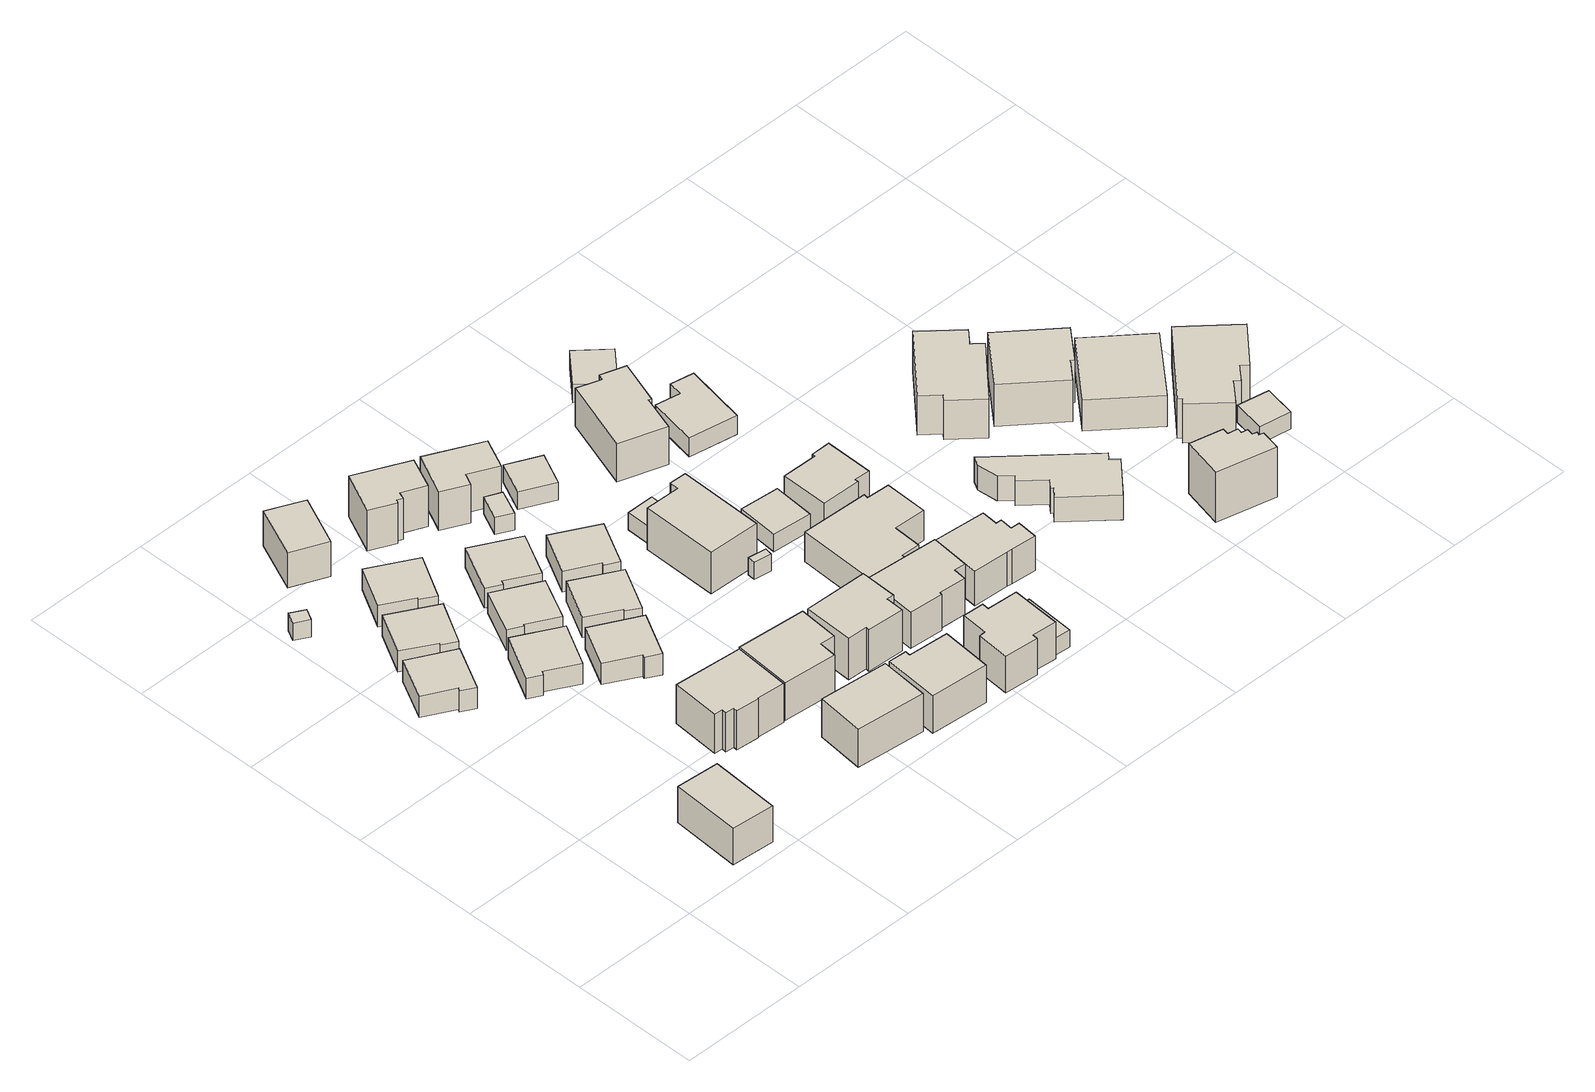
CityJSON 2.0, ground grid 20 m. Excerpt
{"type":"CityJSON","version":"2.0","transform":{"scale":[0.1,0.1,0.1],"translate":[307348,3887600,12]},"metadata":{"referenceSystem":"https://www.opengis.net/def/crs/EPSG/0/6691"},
"CityObjects":{
"building1":{"type":"Building","attributes":{"class":"3001","measuredHeight":2,"BuildingIDAttribute.prefecture":"22","BuildingIDAttribute.city":"22203","BuildingDetailAttribute.surveyYear":2015,"BuildingRiverFloodingRiskAttribute.description":"3","BuildingRiverFloodingRiskAttribute.rankOrg":"2","BuildingRiverFloodingRiskAttribute.depth":0.91,"BuildingRiverFloodingRiskAttribute.adminType":"1","BuildingRiverFloodingRiskAttribute.scale":"1","BuildingRiverFloodingRiskAttribute.duration":1.38},"geometry":[{"type":"Solid","lod":"1","boundaries":[[[[0,1,2,3]],[[2,4,5,3]],[[1,6,4,2]],[[0,7,6,1]],[[3,5,7,0]],[[4,6,7,5]]]]}]},
"building2":{"type":"Building","attributes":{"class":"3001","measuredHeight":2,"BuildingIDAttribute.prefecture":"22","BuildingIDAttribute.city":"22203","BuildingDetailAttribute.surveyYear":2015,"BuildingRiverFloodingRiskAttribute.description":"3","BuildingRiverFloodingRiskAttribute.rankOrg":"2","BuildingRiverFloodingRiskAttribute.depth":0.61,"BuildingRiverFloodingRiskAttribute.adminType":"1","BuildingRiverFloodingRiskAttribute.scale":"1","BuildingRiverFloodingRiskAttribute.duration":0.333},"geometry":[{"type":"Solid","lod":"1","boundaries":[[[[8,9,10,11,12,13]],[[12,14,15,13]],[[11,16,14,12]],[[10,17,16,11]],[[9,18,17,10]],[[8,19,18,9]],[[13,15,19,8]],[[14,16,17,18,19,15]]]]}]},
"building3":{"type":"Building","attributes":{"class":"3001","measuredHeight":2,"BuildingIDAttribute.prefecture":"22","BuildingIDAttribute.city":"22203","BuildingDetailAttribute.surveyYear":2015,"BuildingRiverFloodingRiskAttribute.description":"3","BuildingRiverFloodingRiskAttribute.rankOrg":"1","BuildingRiverFloodingRiskAttribute.depth":0.315,"BuildingRiverFloodingRiskAttribute.adminType":"1","BuildingRiverFloodingRiskAttribute.scale":"1","BuildingRiverFloodingRiskAttribute.duration":0.333},"geometry":[{"type":"Solid","lod":"1","boundaries":[[[[20,21,22,23]],[[22,24,25,23]],[[21,26,24,22]],[[20,27,26,21]],[[23,25,27,20]],[[24,26,27,25]]]]}]},
"building4":{"type":"Building","attributes":{"class":"3001","measuredHeight":2,"BuildingIDAttribute.prefecture":"22","BuildingIDAttribute.city":"22203","BuildingDetailAttribute.surveyYear":2015,"BuildingRiverFloodingRiskAttribute.description":"3","BuildingRiverFloodingRiskAttribute.rankOrg":"2","BuildingRiverFloodingRiskAttribute.depth":0.726,"BuildingRiverFloodingRiskAttribute.adminType":"1","BuildingRiverFloodingRiskAttribute.scale":"1","BuildingRiverFloodingRiskAttribute.duration":0.333},"geometry":[{"type":"Solid","lod":"1","boundaries":[[[[28,29,30,31,32,33]],[[32,34,35,33]],[[31,36,34,32]],[[30,37,36,31]],[[29,38,37,30]],[[28,39,38,29]],[[33,35,39,28]],[[34,36,37,38,39,35]]]]}]},
"building5":{"type":"Building","attributes":{"class":"3001","measuredHeight":2,"BuildingIDAttribute.prefecture":"22","BuildingIDAttribute.city":"22203","BuildingDetailAttribute.surveyYear":2015,"BuildingRiverFloodingRiskAttribute.description":"3","BuildingRiverFloodingRiskAttribute.rankOrg":"2","BuildingRiverFloodingRiskAttribute.depth":0.601,"BuildingRiverFloodingRiskAttribute.adminType":"1","BuildingRiverFloodingRiskAttribute.scale":"1","BuildingRiverFloodingRiskAttribute.duration":0.6},"geometry":[{"type":"Solid","lod":"1","boundaries":[[[[40,41,42,43,44,45]],[[44,46,47,45]],[[43,48,46,44]],[[42,49,48,43]],[[41,50,49,42]],[[40,51,50,41]],[[45,47,51,40]],[[46,48,49,50,51,47]]]]}]},
"building6":{"type":"Building","attributes":{"class":"3001","measuredHeight":2,"BuildingIDAttribute.prefecture":"22","BuildingIDAttribute.city":"22203","BuildingDetailAttribute.surveyYear":2015,"BuildingRiverFloodingRiskAttribute.description":"3","BuildingRiverFloodingRiskAttribute.rankOrg":"2","BuildingRiverFloodingRiskAttribute.depth":0.845,"BuildingRiverFloodingRiskAttribute.adminType":"1","BuildingRiverFloodingRiskAttribute.scale":"1","BuildingRiverFloodingRiskAttribute.duration":1.18},"geometry":[{"type":"Solid","lod":"1","boundaries":[[[[52,53,54,55,56,57]],[[56,58,59,57]],[[55,60,58,56]],[[54,61,60,55]],[[53,62,61,54]],[[52,63,62,53]],[[57,59,63,52]],[[58,60,61,62,63,59]]]]}]},
"building7":{"type":"Building","attributes":{"class":"3001","measuredHeight":2,"BuildingIDAttribute.prefecture":"22","BuildingIDAttribute.city":"22203","BuildingDetailAttribute.surveyYear":2015,"BuildingRiverFloodingRiskAttribute.description":"3","BuildingRiverFloodingRiskAttribute.rankOrg":"2","BuildingRiverFloodingRiskAttribute.depth":0.732,"BuildingRiverFloodingRiskAttribute.adminType":"1","BuildingRiverFloodingRiskAttribute.scale":"1","BuildingRiverFloodingRiskAttribute.duration":1.3},"geometry":[{"type":"Solid","lod":"1","boundaries":[[[[64,65,66,67,68,69,70,71,72,73]],[[72,74,75,73]],[[71,76,74,72]],[[70,77,76,71]],[[69,78,77,70]],[[68,79,78,69]],[[67,80,79,68]],[[66,81,80,67]],[[65,82,81,66]],[[64,83,82,65]],[[73,75,83,64]],[[74,76,77,78,79,80,81,82,83,75]]]]}]},
"building8":{"type":"Building","attributes":{"class":"3001","measuredHeight":2,"BuildingIDAttribute.prefecture":"22","BuildingIDAttribute.city":"22203","BuildingDetailAttribute.surveyYear":2015,"BuildingRiverFloodingRiskAttribute.description":"3","BuildingRiverFloodingRiskAttribute.rankOrg":"1","BuildingRiverFloodingRiskAttribute.depth":0.357,"BuildingRiverFloodingRiskAttribute.adminType":"1","BuildingRiverFloodingRiskAttribute.scale":"1","BuildingRiverFloodingRiskAttribute.duration":0},"geometry":[{"type":"Solid","lod":"1","boundaries":[[[[84,85,86,87]],[[86,88,89,87]],[[85,90,88,86]],[[84,91,90,85]],[[87,89,91,84]],[[88,90,91,89]]]]}]},
"building9":{"type":"Building","attributes":{"class":"3001","measuredHeight":2,"BuildingIDAttribute.prefecture":"22","BuildingIDAttribute.city":"22203","BuildingDetailAttribute.surveyYear":2015,"BuildingRiverFloodingRiskAttribute.description":"3","BuildingRiverFloodingRiskAttribute.rankOrg":"2","BuildingRiverFloodingRiskAttribute.depth":0.665,"BuildingRiverFloodingRiskAttribute.adminType":"1","BuildingRiverFloodingRiskAttribute.scale":"1","BuildingRiverFloodingRiskAttribute.duration":1.18},"geometry":[{"type":"Solid","lod":"1","boundaries":[[[[92,93,94,95,96,97]],[[96,98,99,97]],[[95,100,98,96]],[[94,101,100,95]],[[93,102,101,94]],[[92,103,102,93]],[[97,99,103,92]],[[98,100,101,102,103,99]]]]}]},
"building10":{"type":"Building","attributes":{"class":"3001","measuredHeight":2,"BuildingIDAttribute.prefecture":"22","BuildingIDAttribute.city":"22203","BuildingDetailAttribute.surveyYear":2015,"BuildingRiverFloodingRiskAttribute.description":"3","BuildingRiverFloodingRiskAttribute.rankOrg":"2","BuildingRiverFloodingRiskAttribute.depth":0.627,"BuildingRiverFloodingRiskAttribute.adminType":"1","BuildingRiverFloodingRiskAttribute.scale":"1","BuildingRiverFloodingRiskAttribute.duration":0.6},"geometry":[{"type":"Solid","lod":"1","boundaries":[[[[104,105,106,107,108,109]],[[108,110,111,109]],[[107,112,110,108]],[[106,113,112,107]],[[105,114,113,106]],[[104,115,114,105]],[[109,111,115,104]],[[110,112,113,114,115,111]]]]}]},
"building11":{"type":"Building","attributes":{"class":"3001","measuredHeight":2,"BuildingIDAttribute.prefecture":"22","BuildingIDAttribute.city":"22203","BuildingDetailAttribute.surveyYear":2015,"BuildingRiverFloodingRiskAttribute.description":"3","BuildingRiverFloodingRiskAttribute.rankOrg":"2","BuildingRiverFloodingRiskAttribute.depth":0.818,"BuildingRiverFloodingRiskAttribute.adminType":"1","BuildingRiverFloodingRiskAttribute.scale":"1","BuildingRiverFloodingRiskAttribute.duration":1.3},"geometry":[{"type":"Solid","lod":"1","boundaries":[[[[116,117,118,119]],[[118,120,121,119]],[[117,122,120,118]],[[116,123,122,117]],[[119,121,123,116]],[[120,122,123,121]]]]}]},
"building12":{"type":"Building","attributes":{"class":"3001","measuredHeight":2,"BuildingIDAttribute.prefecture":"22","BuildingIDAttribute.city":"22203","BuildingDetailAttribute.surveyYear":2015,"BuildingRiverFloodingRiskAttribute.description":"3","BuildingRiverFloodingRiskAttribute.rankOrg":"2","BuildingRiverFloodingRiskAttribute.depth":0.832,"BuildingRiverFloodingRiskAttribute.adminType":"1","BuildingRiverFloodingRiskAttribute.scale":"1","BuildingRiverFloodingRiskAttribute.duration":1.18},"geometry":[{"type":"Solid","lod":"1","boundaries":[[[[124,125,126,127,128,129]],[[128,130,131,129]],[[127,132,130,128]],[[126,133,132,127]],[[125,134,133,126]],[[124,135,134,125]],[[129,131,135,124]],[[130,132,133,134,135,131]]]]}]},
"building13":{"type":"Building","attributes":{"class":"3001","measuredHeight":2,"BuildingIDAttribute.prefecture":"22","BuildingIDAttribute.city":"22203","BuildingDetailAttribute.surveyYear":2015,"BuildingRiverFloodingRiskAttribute.description":"3","BuildingRiverFloodingRiskAttribute.rankOrg":"2","BuildingRiverFloodingRiskAttribute.depth":0.847,"BuildingRiverFloodingRiskAttribute.adminType":"1","BuildingRiverFloodingRiskAttribute.scale":"1","BuildingRiverFloodingRiskAttribute.duration":1.3},"geometry":[{"type":"Solid","lod":"1","boundaries":[[[[136,137,138,139,140,141]],[[140,142,143,141]],[[139,144,142,140]],[[138,145,144,139]],[[137,146,145,138]],[[136,147,146,137]],[[141,143,147,136]],[[142,144,145,146,147,143]]]]}]},
"building14":{"type":"Building","attributes":{"class":"3001","measuredHeight":2,"BuildingIDAttribute.prefecture":"22","BuildingIDAttribute.city":"22203","BuildingDetailAttribute.surveyYear":2015,"BuildingRiverFloodingRiskAttribute.description":"3","BuildingRiverFloodingRiskAttribute.rankOrg":"2","BuildingRiverFloodingRiskAttribute.depth":0.609,"BuildingRiverFloodingRiskAttribute.adminType":"1","BuildingRiverFloodingRiskAttribute.scale":"1","BuildingRiverFloodingRiskAttribute.duration":0.6},"geometry":[{"type":"Solid","lod":"1","boundaries":[[[[148,149,150,151,152,153]],[[152,154,155,153]],[[151,156,154,152]],[[150,157,156,151]],[[149,158,157,150]],[[148,159,158,149]],[[153,155,159,148]],[[154,156,157,158,159,155]]]]}]},
"building15":{"type":"Building","attributes":{"class":"3001","measuredHeight":2,"BuildingIDAttribute.prefecture":"22","BuildingIDAttribute.city":"22203","BuildingDetailAttribute.surveyYear":2015,"BuildingRiverFloodingRiskAttribute.description":"3","BuildingRiverFloodingRiskAttribute.rankOrg":"1","BuildingRiverFloodingRiskAttribute.depth":0.153,"BuildingRiverFloodingRiskAttribute.adminType":"1","BuildingRiverFloodingRiskAttribute.scale":"1","BuildingRiverFloodingRiskAttribute.duration":0},"geometry":[{"type":"Solid","lod":"1","boundaries":[[[[160,161,162,163,164,165,166,167]],[[166,168,169,167]],[[165,170,168,166]],[[164,171,170,165]],[[163,172,171,164]],[[162,173,172,163]],[[161,174,173,162]],[[160,175,174,161]],[[167,169,175,160]],[[168,170,171,172,173,174,175,169]]]]}]},
"building16":{"type":"Building","attributes":{"class":"3001","measuredHeight":2,"BuildingIDAttribute.prefecture":"22","BuildingIDAttribute.city":"22203","BuildingDetailAttribute.surveyYear":2015,"BuildingRiverFloodingRiskAttribute.description":"3","BuildingRiverFloodingRiskAttribute.rankOrg":"2","BuildingRiverFloodingRiskAttribute.depth":0.84,"BuildingRiverFloodingRiskAttribute.adminType":"1","BuildingRiverFloodingRiskAttribute.scale":"1","BuildingRiverFloodingRiskAttribute.duration":1.05},"geometry":[{"type":"Solid","lod":"1","boundaries":[[[[176,177,178,179,180,181]],[[180,182,183,181]],[[179,184,182,180]],[[178,185,184,179]],[[177,186,185,178]],[[176,187,186,177]],[[181,183,187,176]],[[182,184,185,186,187,183]]]]}]},
"building17":{"type":"Building","attributes":{"class":"3001","measuredHeight":2,"BuildingIDAttribute.prefecture":"22","BuildingIDAttribute.city":"22203","BuildingDetailAttribute.surveyYear":2015,"BuildingRiverFloodingRiskAttribute.description":"3","BuildingRiverFloodingRiskAttribute.rankOrg":"2","BuildingRiverFloodingRiskAttribute.depth":0.722,"BuildingRiverFloodingRiskAttribute.adminType":"1","BuildingRiverFloodingRiskAttribute.scale":"1","BuildingRiverFloodingRiskAttribute.duration":1.18},"geometry":[{"type":"Solid","lod":"1","boundaries":[[[[188,189,190,191,192,193]],[[192,194,195,193]],[[191,196,194,192]],[[190,197,196,191]],[[189,198,197,190]],[[188,199,198,189]],[[193,195,199,188]],[[194,196,197,198,199,195]]]]}]},
"building18":{"type":"Building","attributes":{"class":"3003","measuredHeight":2,"BuildingIDAttribute.prefecture":"22","BuildingIDAttribute.city":"22203","BuildingDetailAttribute.surveyYear":2015,"BuildingRiverFloodingRiskAttribute.description":"3","BuildingRiverFloodingRiskAttribute.rankOrg":"2","BuildingRiverFloodingRiskAttribute.depth":0.638,"BuildingRiverFloodingRiskAttribute.adminType":"1","BuildingRiverFloodingRiskAttribute.scale":"1","BuildingRiverFloodingRiskAttribute.duration":1.18},"geometry":[{"type":"Solid","lod":"1","boundaries":[[[[200,201,202,203]],[[202,204,205,203]],[[201,206,204,202]],[[200,207,206,201]],[[203,205,207,200]],[[204,206,207,205]]]]}]},
"building19":{"type":"Building","attributes":{"class":"3001","measuredHeight":2,"BuildingIDAttribute.prefecture":"22","BuildingIDAttribute.city":"22203","BuildingDetailAttribute.surveyYear":2015,"BuildingRiverFloodingRiskAttribute.description":"3","BuildingRiverFloodingRiskAttribute.rankOrg":"2","BuildingRiverFloodingRiskAttribute.depth":0.882,"BuildingRiverFloodingRiskAttribute.adminType":"1","BuildingRiverFloodingRiskAttribute.scale":"1","BuildingRiverFloodingRiskAttribute.duration":1.05},"geometry":[{"type":"Solid","lod":"1","boundaries":[[[[208,209,210,211,212,213,214,215]],[[214,216,217,215]],[[213,218,216,214]],[[212,219,218,213]],[[211,220,219,212]],[[210,221,220,211]],[[209,222,221,210]],[[208,223,222,209]],[[215,217,223,208]],[[216,218,219,220,221,222,223,217]]]]}]},
"building20":{"type":"Building","attributes":{"class":"3001","measuredHeight":2,"BuildingIDAttribute.prefecture":"22","BuildingIDAttribute.city":"22203","BuildingDetailAttribute.surveyYear":2015,"BuildingRiverFloodingRiskAttribute.description":"3","BuildingRiverFloodingRiskAttribute.rankOrg":"1","BuildingRiverFloodingRiskAttribute.depth":0.107,"BuildingRiverFloodingRiskAttribute.adminType":"1","BuildingRiverFloodingRiskAttribute.scale":"1","BuildingRiverFloodingRiskAttribute.duration":0},"geometry":[{"type":"Solid","lod":"1","boundaries":[[[[224,225,226,227,228,229]],[[228,230,231,229]],[[227,232,230,228]],[[226,233,232,227]],[[225,234,233,226]],[[224,235,234,225]],[[229,231,235,224]],[[230,232,233,234,235,231]]]]}]},
"building21":{"type":"Building","attributes":{"class":"3001","measuredHeight":2,"BuildingIDAttribute.prefecture":"22","BuildingIDAttribute.city":"22203","BuildingDetailAttribute.surveyYear":2015,"BuildingRiverFloodingRiskAttribute.description":"3","BuildingRiverFloodingRiskAttribute.rankOrg":"1","BuildingRiverFloodingRiskAttribute.depth":0.408,"BuildingRiverFloodingRiskAttribute.adminType":"1","BuildingRiverFloodingRiskAttribute.scale":"1","BuildingRiverFloodingRiskAttribute.duration":0.867},"geometry":[{"type":"Solid","lod":"1","boundaries":[[[[236,237,238,239,240,241]],[[240,242,243,241]],[[239,244,242,240]],[[238,245,244,239]],[[237,246,245,238]],[[236,247,246,237]],[[241,243,247,236]],[[242,244,245,246,247,243]]]]}]},
"building22":{"type":"Building","attributes":{"class":"3001","measuredHeight":2,"BuildingIDAttribute.prefecture":"22","BuildingIDAttribute.city":"22203","BuildingDetailAttribute.surveyYear":2015,"BuildingRiverFloodingRiskAttribute.description":"3","BuildingRiverFloodingRiskAttribute.rankOrg":"1","BuildingRiverFloodingRiskAttribute.depth":0.283,"BuildingRiverFloodingRiskAttribute.adminType":"1","BuildingRiverFloodingRiskAttribute.scale":"1","BuildingRiverFloodingRiskAttribute.duration":0.867},"geometry":[{"type":"Solid","lod":"1","boundaries":[[[[248,249,250,251]],[[250,252,253,251]],[[249,254,252,250]],[[248,255,254,249]],[[251,253,255,248]],[[252,254,255,253]]]]}]},
"building23":{"type":"Building","attributes":{"class":"3003","measuredHeight":2,"BuildingIDAttribute.prefecture":"22","BuildingIDAttribute.city":"22203","BuildingDetailAttribute.surveyYear":2015,"BuildingRiverFloodingRiskAttribute.description":"3","BuildingRiverFloodingRiskAttribute.rankOrg":"1","BuildingRiverFloodingRiskAttribute.depth":0.472,"BuildingRiverFloodingRiskAttribute.adminType":"1","BuildingRiverFloodingRiskAttribute.scale":"1","BuildingRiverFloodingRiskAttribute.duration":1.18},"geometry":[{"type":"Solid","lod":"1","boundaries":[[[[256,257,258,259]],[[258,260,261,259]],[[257,262,260,258]],[[256,263,262,257]],[[259,261,263,256]],[[260,262,263,261]]]]}]},
"building24":{"type":"Building","attributes":{"class":"3003","measuredHeight":2,"BuildingIDAttribute.prefecture":"22","BuildingIDAttribute.city":"22203","BuildingDetailAttribute.surveyYear":2015,"BuildingRiverFloodingRiskAttribute.description":"3","BuildingRiverFloodingRiskAttribute.rankOrg":"2","BuildingRiverFloodingRiskAttribute.depth":0.89,"BuildingRiverFloodingRiskAttribute.adminType":"1","BuildingRiverFloodingRiskAttribute.scale":"1","BuildingRiverFloodingRiskAttribute.duration":1.85},"geometry":[{"type":"Solid","lod":"1","boundaries":[[[[264,265,266,267]],[[266,268,269,267]],[[265,270,268,266]],[[264,271,270,265]],[[267,269,271,264]],[[268,270,271,269]]]]}]},
"building25":{"type":"Building","attributes":{"class":"3001","measuredHeight":2,"BuildingIDAttribute.prefecture":"22","BuildingIDAttribute.city":"22203","BuildingDetailAttribute.surveyYear":2015,"BuildingRiverFloodingRiskAttribute.description":"3","BuildingRiverFloodingRiskAttribute.rankOrg":"2","BuildingRiverFloodingRiskAttribute.depth":0.851,"BuildingRiverFloodingRiskAttribute.adminType":"1","BuildingRiverFloodingRiskAttribute.scale":"1","BuildingRiverFloodingRiskAttribute.duration":1.05},"geometry":[{"type":"Solid","lod":"1","boundaries":[[[[272,273,274,275,276,277,278,279,280,281]],[[280,282,283,281]],[[279,284,282,280]],[[278,285,284,279]],[[277,286,285,278]],[[276,287,286,277]],[[275,288,287,276]],[[274,289,288,275]],[[273,290,289,274]],[[272,291,290,273]],[[281,283,291,272]],[[282,284,285,286,287,288,289,290,291,283]]]]}]},
"building26":{"type":"Building","attributes":{"class":"3001","measuredHeight":2,"BuildingIDAttribute.prefecture":"22","BuildingIDAttribute.city":"22203","BuildingDetailAttribute.surveyYear":2015,"BuildingRiverFloodingRiskAttribute.description":"3","BuildingRiverFloodingRiskAttribute.rankOrg":"2","BuildingRiverFloodingRiskAttribute.depth":0.532,"BuildingRiverFloodingRiskAttribute.adminType":"1","BuildingRiverFloodingRiskAttribute.scale":"1","BuildingRiverFloodingRiskAttribute.duration":1.05},"geometry":[{"type":"Solid","lod":"1","boundaries":[[[[292,293,294,295,296,297,298,299]],[[298,300,301,299]],[[297,302,300,298]],[[296,303,302,297]],[[295,304,303,296]],[[294,305,304,295]],[[293,306,305,294]],[[292,307,306,293]],[[299,301,307,292]],[[300,302,303,304,305,306,307,301]]]]}]},
"building27":{"type":"Building","attributes":{"class":"3003","measuredHeight":2,"BuildingIDAttribute.prefecture":"22","BuildingIDAttribute.city":"22203","BuildingDetailAttribute.surveyYear":2015,"BuildingRiverFloodingRiskAttribute.description":"3","BuildingRiverFloodingRiskAttribute.rankOrg":"2","BuildingRiverFloodingRiskAttribute.depth":0.821,"BuildingRiverFloodingRiskAttribute.adminType":"1","BuildingRiverFloodingRiskAttribute.scale":"1","BuildingRiverFloodingRiskAttribute.duration":1.05},"geometry":[{"type":"Solid","lod":"1","boundaries":[[[[308,309,310,311]],[[310,312,313,311]],[[309,314,312,310]],[[308,315,314,309]],[[311,313,315,308]],[[312,314,315,313]]]]}]},
"building28":{"type":"Building","attributes":{"class":"3003","measuredHeight":2,"BuildingIDAttribute.prefecture":"22","BuildingIDAttribute.city":"22203","BuildingDetailAttribute.surveyYear":2015,"BuildingRiverFloodingRiskAttribute.description":"3","BuildingRiverFloodingRiskAttribute.rankOrg":"2","BuildingRiverFloodingRiskAttribute.depth":0.653,"BuildingRiverFloodingRiskAttribute.adminType":"1","BuildingRiverFloodingRiskAttribute.scale":"1","BuildingRiverFloodingRiskAttribute.duration":0.867},"geometry":[{"type":"Solid","lod":"1","boundaries":[[[[316,317,318,319,320]],[[319,321,322,320]],[[318,323,321,319]],[[317,324,323,318]],[[316,325,324,317]],[[320,322,325,316]],[[321,323,324,325,322]]]]}]},
"building29":{"type":"Building","attributes":{"class":"3001","measuredHeight":2,"BuildingIDAttribute.prefecture":"22","BuildingIDAttribute.city":"22203","BuildingDetailAttribute.surveyYear":2015,"BuildingRiverFloodingRiskAttribute.description":"3","BuildingRiverFloodingRiskAttribute.rankOrg":"2","BuildingRiverFloodingRiskAttribute.depth":0.543,"BuildingRiverFloodingRiskAttribute.adminType":"1","BuildingRiverFloodingRiskAttribute.scale":"1","BuildingRiverFloodingRiskAttribute.duration":0.867},"geometry":[{"type":"Solid","lod":"1","boundaries":[[[[326,327,328,329,330,331,332,333,334,335]],[[334,336,337,335]],[[333,338,336,334]],[[332,339,338,333]],[[331,340,339,332]],[[330,341,340,331]],[[329,342,341,330]],[[328,343,342,329]],[[327,344,343,328]],[[326,345,344,327]],[[335,337,345,326]],[[336,338,339,340,341,342,343,344,345,337]]]]}]},
"building30":{"type":"Building","attributes":{"class":"3001","measuredHeight":2,"BuildingIDAttribute.prefecture":"22","BuildingIDAttribute.city":"22203","BuildingDetailAttribute.surveyYear":2015,"BuildingRiverFloodingRiskAttribute.description":"3","BuildingRiverFloodingRiskAttribute.rankOrg":"2","BuildingRiverFloodingRiskAttribute.depth":0.763,"BuildingRiverFloodingRiskAttribute.adminType":"1","BuildingRiverFloodingRiskAttribute.scale":"1","BuildingRiverFloodingRiskAttribute.duration":1.85},"geometry":[{"type":"Solid","lod":"1","boundaries":[[[[346,347,348,349,350,351,352,353]],[[352,354,355,353]],[[351,356,354,352]],[[350,357,356,351]],[[349,358,357,350]],[[348,359,358,349]],[[347,360,359,348]],[[346,361,360,347]],[[353,355,361,346]],[[354,356,357,358,359,360,361,355]]]]}]},
"building31":{"type":"Building","attributes":{"class":"3001","measuredHeight":2,"BuildingIDAttribute.prefecture":"22","BuildingIDAttribute.city":"22203","BuildingDetailAttribute.surveyYear":2015,"BuildingRiverFloodingRiskAttribute.description":"3","BuildingRiverFloodingRiskAttribute.rankOrg":"2","BuildingRiverFloodingRiskAttribute.depth":0.574,"BuildingRiverFloodingRiskAttribute.adminType":"1","BuildingRiverFloodingRiskAttribute.scale":"1","BuildingRiverFloodingRiskAttribute.duration":1.05},"geometry":[{"type":"Solid","lod":"1","boundaries":[[[[362,363,364,365,366,367,368,369,370,371]],[[370,372,373,371]],[[369,374,372,370]],[[368,375,374,369]],[[367,376,375,368]],[[366,377,376,367]],[[365,378,377,366]],[[364,379,378,365]],[[363,380,379,364]],[[362,381,380,363]],[[371,373,381,362]],[[372,374,375,376,377,378,379,380,381,373]]]]}]},
"building32":{"type":"Building","attributes":{"class":"3001","measuredHeight":2,"BuildingIDAttribute.prefecture":"22","BuildingIDAttribute.city":"22203","BuildingDetailAttribute.surveyYear":2015,"BuildingRiverFloodingRiskAttribute.description":"3","BuildingRiverFloodingRiskAttribute.rankOrg":"2","BuildingRiverFloodingRiskAttribute.depth":0.987,"BuildingRiverFloodingRiskAttribute.adminType":"1","BuildingRiverFloodingRiskAttribute.scale":"1","BuildingRiverFloodingRiskAttribute.duration":0.867},"geometry":[{"type":"Solid","lod":"1","boundaries":[[[[382,383,384,385,386,387,388,389]],[[388,390,391,389]],[[387,392,390,388]],[[386,393,392,387]],[[385,394,393,386]],[[384,395,394,385]],[[383,396,395,384]],[[382,397,396,383]],[[389,391,397,382]],[[390,392,393,394,395,396,397,391]]]]}]},
"building33":{"type":"Building","attributes":{"class":"3001","measuredHeight":2,"BuildingIDAttribute.prefecture":"22","BuildingIDAttribute.city":"22203","BuildingDetailAttribute.surveyYear":2015,"BuildingRiverFloodingRiskAttribute.description":"3","BuildingRiverFloodingRiskAttribute.rankOrg":"2","BuildingRiverFloodingRiskAttribute.depth":1.19,"BuildingRiverFloodingRiskAttribute.adminType":"1","BuildingRiverFloodingRiskAttribute.scale":"1","BuildingRiverFloodingRiskAttribute.duration":1.85},"geometry":[{"type":"Solid","lod":"1","boundaries":[[[[398,399,400,401,402,403]],[[402,404,405,403]],[[401,406,404,402]],[[400,407,406,401]],[[399,408,407,400]],[[398,409,408,399]],[[403,405,409,398]],[[404,406,407,408,409,405]]]]}]},
"building34":{"type":"Building","attributes":{"class":"3001","measuredHeight":2,"BuildingIDAttribute.prefecture":"22","BuildingIDAttribute.city":"22203","BuildingDetailAttribute.surveyYear":2015,"BuildingRiverFloodingRiskAttribute.description":"3","BuildingRiverFloodingRiskAttribute.rankOrg":"2","BuildingRiverFloodingRiskAttribute.depth":0.511,"BuildingRiverFloodingRiskAttribute.adminType":"1","BuildingRiverFloodingRiskAttribute.scale":"1","BuildingRiverFloodingRiskAttribute.duration":1.85},"geometry":[{"type":"Solid","lod":"1","boundaries":[[[[410,411,412,413]],[[412,414,415,413]],[[411,416,414,412]],[[410,417,416,411]],[[413,415,417,410]],[[414,416,417,415]]]]}]},
"building35":{"type":"Building","attributes":{"class":"3001","measuredHeight":2,"BuildingIDAttribute.prefecture":"22","BuildingIDAttribute.city":"22203","BuildingDetailAttribute.surveyYear":2015,"BuildingRiverFloodingRiskAttribute.description":"3","BuildingRiverFloodingRiskAttribute.rankOrg":"2","BuildingRiverFloodingRiskAttribute.depth":0.905,"BuildingRiverFloodingRiskAttribute.adminType":"1","BuildingRiverFloodingRiskAttribute.scale":"1","BuildingRiverFloodingRiskAttribute.duration":0},"geometry":[{"type":"Solid","lod":"1","boundaries":[[[[418,419,420,421,422,423,424,425,426,427,428,429,430]],[[429,431,432,430]],[[428,433,431,429]],[[427,434,433,428]],[[426,435,434,427]],[[425,436,435,426]],[[424,437,436,425]],[[423,438,437,424]],[[422,439,438,423]],[[421,440,439,422]],[[420,441,440,421]],[[419,442,441,420]],[[418,443,442,419]],[[430,432,443,418]],[[431,433,434,435,436,437,438,439,440,441,442,443,432]]]]}]},
"building36":{"type":"Building","attributes":{"class":"3001","measuredHeight":2,"BuildingIDAttribute.prefecture":"22","BuildingIDAttribute.city":"22203","BuildingDetailAttribute.surveyYear":2015,"BuildingRiverFloodingRiskAttribute.description":"3","BuildingRiverFloodingRiskAttribute.rankOrg":"1","BuildingRiverFloodingRiskAttribute.depth":0.26,"BuildingRiverFloodingRiskAttribute.adminType":"1","BuildingRiverFloodingRiskAttribute.scale":"1","BuildingRiverFloodingRiskAttribute.duration":0},"geometry":[{"type":"Solid","lod":"1","boundaries":[[[[444,445,446,447,448,449,450,451]],[[450,452,453,451]],[[449,454,452,450]],[[448,455,454,449]],[[447,456,455,448]],[[446,457,456,447]],[[445,458,457,446]],[[444,459,458,445]],[[451,453,459,444]],[[452,454,455,456,457,458,459,453]]]]}]},
"building37":{"type":"Building","attributes":{"class":"3001","measuredHeight":2,"BuildingIDAttribute.prefecture":"22","BuildingIDAttribute.city":"22203","BuildingDetailAttribute.surveyYear":2015,"BuildingRiverFloodingRiskAttribute.description":"3","BuildingRiverFloodingRiskAttribute.rankOrg":"1","BuildingRiverFloodingRiskAttribute.depth":0.275,"BuildingRiverFloodingRiskAttribute.adminType":"1","BuildingRiverFloodingRiskAttribute.scale":"1","BuildingRiverFloodingRiskAttribute.duration":0},"geometry":[{"type":"Solid","lod":"1","boundaries":[[[[460,461,462,463,464,465,466,467,468,469,470,471]],[[470,472,473,471]],[[469,474,472,470]],[[468,475,474,469]],[[467,476,475,468]],[[466,477,476,467]],[[465,478,477,466]],[[464,479,478,465]],[[463,480,479,464]],[[462,481,480,463]],[[461,482,481,462]],[[460,483,482,461]],[[471,473,483,460]],[[472,474,475,476,477,478,479,480,481,482,483,473]]]]}]},
"building38":{"type":"Building","attributes":{"class":"3001","measuredHeight":2,"BuildingIDAttribute.prefecture":"22","BuildingIDAttribute.city":"22203","BuildingDetailAttribute.surveyYear":2015,"BuildingRiverFloodingRiskAttribute.description":"3","BuildingRiverFloodingRiskAttribute.rankOrg":"1","BuildingRiverFloodingRiskAttribute.depth":0.065,"BuildingRiverFloodingRiskAttribute.adminType":"1","BuildingRiverFloodingRiskAttribute.scale":"1","BuildingRiverFloodingRiskAttribute.duration":0},"geometry":[{"type":"Solid","lod":"1","boundaries":[[[[484,485,486,487,488,489]],[[488,490,491,489]],[[487,492,490,488]],[[486,493,492,487]],[[485,494,493,486]],[[484,495,494,485]],[[489,491,495,484]],[[490,492,493,494,495,491]]]]}]},
"building39":{"type":"Building","attributes":{"class":"3001","measuredHeight":2,"BuildingIDAttribute.prefecture":"22","BuildingIDAttribute.city":"22203","BuildingDetailAttribute.surveyYear":2015,"BuildingRiverFloodingRiskAttribute.description":"3","BuildingRiverFloodingRiskAttribute.rankOrg":"1","BuildingRiverFloodingRiskAttribute.depth":0.092,"BuildingRiverFloodingRiskAttribute.adminType":"1","BuildingRiverFloodingRiskAttribute.scale":"1","BuildingRiverFloodingRiskAttribute.duration":0},"geometry":[{"type":"Solid","lod":"1","boundaries":[[[[496,497,498,499]],[[498,500,501,499]],[[497,502,500,498]],[[496,503,502,497]],[[499,501,503,496]],[[500,502,503,501]]]]}]},
"building40":{"type":"Building","attributes":{"class":"3003","measuredHeight":2,"BuildingIDAttribute.prefecture":"22","BuildingIDAttribute.city":"22203","BuildingDetailAttribute.surveyYear":2015,"BuildingRiverFloodingRiskAttribute.description":"3","BuildingRiverFloodingRiskAttribute.rankOrg":"1","BuildingRiverFloodingRiskAttribute.depth":0.038,"BuildingRiverFloodingRiskAttribute.adminType":"1","BuildingRiverFloodingRiskAttribute.scale":"1","BuildingRiverFloodingRiskAttribute.duration":0},"geometry":[{"type":"Solid","lod":"1","boundaries":[[[[504,505,506,507]],[[506,508,509,507]],[[505,510,508,506]],[[504,511,510,505]],[[507,509,511,504]],[[508,510,511,509]]]]}]},
"building41":{"type":"Building","attributes":{"class":"3001","measuredHeight":2,"BuildingIDAttribute.prefecture":"22","BuildingIDAttribute.city":"22203","BuildingDetailAttribute.surveyYear":2015,"BuildingRiverFloodingRiskAttribute.description":"3","BuildingRiverFloodingRiskAttribute.rankOrg":"1","BuildingRiverFloodingRiskAttribute.depth":0.1,"BuildingRiverFloodingRiskAttribute.adminType":"1","BuildingRiverFloodingRiskAttribute.scale":"1","BuildingRiverFloodingRiskAttribute.duration":0},"geometry":[{"type":"Solid","lod":"1","boundaries":[[[[512,513,514,515,516,517,518,519,520,521,522]],[[521,523,524,522]],[[520,525,523,521]],[[519,526,525,520]],[[518,527,526,519]],[[517,528,527,518]],[[516,529,528,517]],[[515,530,529,516]],[[514,531,530,515]],[[513,532,531,514]],[[512,533,532,513]],[[522,524,533,512]],[[523,525,526,527,528,529,530,531,532,533,524]]]]}]}
},
"vertices":[
[111,131,11],[178,126,11],[171,18,11],[104,23,11],[171,18,74],[104,23,74],[178,126,74],[111,131,74],
[118,536,14],[81,467,14],[60,479,14],[63,483,14],[16,508,14],[50,572,14],[16,508,51],[50,572,51],[63,483,51],[60,479,51],[81,467,51],[118,536,51],
[35,732,17],[25,714,17],[3,726,17],[13,744,17],[3,726,47],[13,744,47],[25,714,47],[35,732,47],
[164,612,15],[127,546,15],[105,558,15],[107,561,15],[58,589,15],[93,652,15],[58,589,51],[93,652,51],[107,561,51],[105,558,51],[127,546,51],[164,612,51],
[247,470,14],[211,404,14],[163,430,14],[159,424,14],[139,435,14],[178,507,14],[139,435,50],[178,507,50],[159,424,50],[163,430,50],[211,404,50],[247,470,50],
[208,694,14],[170,627,14],[147,640,14],[149,643,14],[102,669,14],[138,733,14],[102,669,51],[138,733,51],[149,643,51],[147,640,51],[170,627,51],[208,694,51],
[350,257,12],[343,169,12],[300,173,12],[299,172,12],[263,175,12],[264,181,12],[250,182,12],[251,189,12],[238,190,12],[244,266,12],[238,190,80],[244,266,80],[251,189,80],[250,182,80],[264,181,80],[263,175,80],[299,172,80],[300,173,80],[343,169,80],[350,257,80],
[107,883,15],[162,858,15],[127,780,15],[72,804,15],[127,780,76],[72,804,76],[162,858,76],[107,883,76],
[288,549,16],[255,484,16],[208,509,16],[207,507,16],[185,518,16],[219,585,16],[185,518,52],[219,585,52],[207,507,52],[208,509,52],[255,484,52],[288,549,52],
[334,412,13],[297,344,13],[275,356,13],[277,360,13],[228,387,13],[262,450,13],[228,387,50],[262,450,50],[277,360,50],[275,356,50],[297,344,50],[334,412,50],
[351,41,11],[359,116,11],[466,106,11],[459,30,11],[466,106,77],[459,30,77],[359,116,77],[351,41,77],
[332,630,16],[297,564,16],[249,590,16],[246,584,16],[223,596,16],[261,668,16],[223,596,50],[261,668,50],[246,584,50],[249,590,50],[297,564,50],[332,630,50],
[460,251,14],[455,188,14],[432,190,14],[429,162,14],[346,169,14],[353,260,14],[346,169,79],[353,260,79],[429,162,79],[432,190,79],[455,188,79],[460,251,79],
[377,492,16],[340,424,16],[319,436,16],[321,439,16],[272,466,16],[307,530,16],[272,466,51],[307,530,51],[321,439,51],[319,436,51],[340,424,51],[377,492,51],
[305,806,16],[283,758,16],[247,774,16],[243,763,16],[235,767,16],[232,762,16],[194,780,16],[224,844,16],[194,780,87],[224,844,87],[232,762,87],[235,767,87],[243,763,87],[247,774,87],[283,758,87],[305,806,87],
[465,19,11],[473,106,11],[501,104,11],[500,96,11],[563,91,11],[556,12,11],[563,91,76],[556,12,76],[500,96,76],[501,104,76],[473,106,76],[465,19,76],
[418,572,17],[382,505,17],[361,516,17],[363,520,17],[315,545,17],[350,609,17],[315,545,53],[350,609,53],[363,520,53],[361,516,53],[382,505,53],[418,572,53],
[356,673,17],[332,685,17],[350,723,17],[374,712,17],[350,723,47],[374,712,47],[332,685,47],[356,673,47],
[562,242,13],[560,185,13],[549,185,13],[548,157,13],[490,160,13],[491,166,13],[460,167,13],[463,245,13],[460,167,85],[463,245,85],[491,166,85],[490,160,85],[548,157,85],[549,185,85],[560,185,85],[562,242,85],
[400,766,18],[378,719,18],[334,740,18],[325,722,18],[286,741,18],[317,806,18],[286,741,85],[317,806,85],[325,722,85],[334,740,85],[378,719,85],[400,766,85],
[528,403,19],[447,405,19],[449,524,19],[504,523,19],[505,537,19],[531,536,19],[505,537,91],[531,536,91],[504,523,91],[449,524,91],[447,405,91],[528,403,91],
[505,384,20],[506,396,20],[534,392,20],[532,380,20],[534,392,50],[532,380,50],[506,396,50],[505,384,50],
[460,723,18],[436,673,18],[386,697,18],[410,747,18],[386,697,49],[410,747,49],[436,673,49],[460,723,49],
[500,523,20],[457,524,20],[458,567,20],[501,567,20],[458,567,50],[501,567,50],[457,524,50],[500,523,50],
[678,7,12],[640,10,12],[639,2,12],[586,6,12],[590,58,12],[600,58,12],[603,100,12],[636,98,12],[635,87,12],[683,84,12],[635,87,76],[683,84,76],[636,98,76],[603,100,76],[600,58,76],[590,58,76],[586,6,76],[639,2,76],[640,10,76],[678,7,76],
[680,229,14],[674,168,14],[656,169,14],[654,149,14],[612,152,14],[611,148,14],[558,152,14],[565,238,14],[558,152,77],[565,238,77],[611,148,77],[612,152,77],[654,149,77],[656,169,77],[674,168,77],[680,229,77],
[707,10,12],[679,12,12],[684,91,12],[712,89,12],[684,91,42],[712,89,42],[679,12,42],[707,10,42],
[565,468,21],[622,463,21],[626,463,21],[621,398,21],[560,403,21],[621,398,51],[560,403,51],[626,463,51],[622,463,51],[565,468,51],
[580,367,14],[685,363,14],[684,356,14],[720,354,14],[718,287,14],[668,289,14],[666,245,14],[637,246,14],[637,241,14],[575,243,14],[637,241,66],[575,243,66],[637,246,66],[666,245,66],[668,289,66],[718,287,66],[720,354,66],[684,356,66],[685,363,66],[580,367,66],
[550,756,21],[587,743,21],[590,752,21],[628,739,21],[605,671,21],[601,673,21],[583,618,21],[512,642,21],[583,618,87],[512,642,87],[601,673,87],[605,671,87],[628,739,87],[590,752,87],[587,743,87],[550,756,87],
[683,231,13],[763,224,13],[761,198,13],[770,198,13],[768,178,13],[782,177,13],[779,145,13],[739,148,13],[731,149,13],[676,152,13],[731,149,73],[676,152,73],[739,148,73],[779,145,73],[782,177,73],[768,178,73],[770,198,73],[761,198,73],[763,224,73],[683,231,73],
[629,453,16],[684,452,16],[684,457,16],[714,457,16],[713,382,16],[689,383,16],[689,378,16],[628,379,16],[689,378,77],[628,379,77],[689,383,77],[713,382,77],[714,457,77],[684,457,77],[684,452,77],[629,453,77],
[688,598,19],[614,611,19],[628,687,19],[666,680,19],[670,702,19],[706,695,19],[670,702,52],[706,695,52],[666,680,52],[628,687,52],[614,611,52],[688,598,52],
[622,837,24],[665,798,24],[621,749,24],[578,788,24],[621,749,55],[578,788,55],[665,798,55],[622,837,55],
[977,209,7],[969,200,7],[980,189,7],[933,138,7],[867,198,7],[879,211,7],[876,213,7],[887,226,7],[854,256,7],[861,263,7],[844,279,7],[841,311,7],[849,326,7],[841,311,50],[849,326,50],[844,279,50],[861,263,50],[854,256,50],[887,226,50],[876,213,50],[879,211,50],[867,198,50],[933,138,50],[980,189,50],[969,200,50],[977,209,50],
[937,526,17],[990,477,17],[972,457,17],[987,443,17],[914,364,17],[871,403,17],[878,411,17],[853,434,17],[878,411,85],[853,434,85],[871,403,85],[914,364,85],[987,443,85],[972,457,85],[990,477,85],[937,526,85],
[1006,42,17],[1021,106,17],[1072,94,17],[1070,84,17],[1086,81,17],[1084,73,17],[1094,71,17],[1092,61,17],[1099,59,17],[1097,54,17],[1104,52,17],[1097,20,17],[1104,52,104],[1097,20,104],[1097,54,104],[1099,59,104],[1092,61,104],[1094,71,104],[1084,73,104],[1086,81,104],[1070,84,104],[1072,94,104],[1021,106,104],[1006,42,104],
[1081,382,18],[1040,333,18],[1036,337,18],[1012,309,18],[934,374,18],[999,451,18],[934,374,91],[999,451,91],[1012,309,91],[1036,337,91],[1040,333,91],[1081,382,91],
[1092,216,18],[1008,287,18],[1086,379,18],[1170,308,18],[1086,379,72],[1170,308,72],[1008,287,72],[1092,216,72],
[1162,158,17],[1211,149,17],[1202,100,17],[1153,108,17],[1202,100,47],[1153,108,47],[1211,149,47],[1162,158,47],
[1179,294,18],[1251,229,18],[1198,171,18],[1188,179,18],[1183,174,18],[1168,157,18],[1161,164,18],[1134,133,18],[1083,179,18],[1090,186,18],[1085,191,18],[1090,186,86],[1085,191,86],[1083,179,86],[1134,133,86],[1161,164,86],[1168,157,86],[1183,174,86],[1188,179,86],[1198,171,86],[1251,229,86],[1179,294,86]
]}
